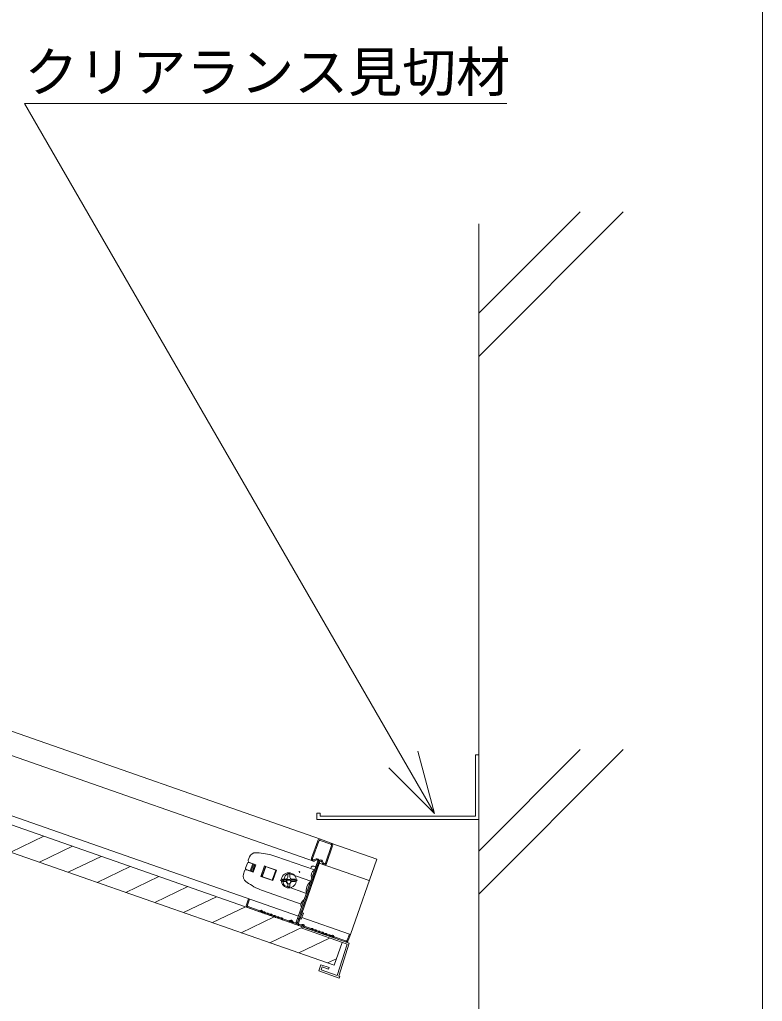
# Model space of a CAD drawing. Units: millimetres, scale not verified. Extents: x -2077 to 2023, y -1433 to 1417.
# Drawn here: x 1678.5 to 2022.6, y 507 to 962.1 of the extents above; entities that cross this region are included whole.
import ezdxf
from ezdxf.enums import TextEntityAlignment as Align

# ---------------------------------------------------------------- set-up
doc = ezdxf.new("R2010")
doc.units = ezdxf.units.MM
doc.header["$LTSCALE"] = 10
for name, color, linetype, lineweight in [('1-0_断面', 7, 'Continuous', 9), ('1-1_寸法', 7, 'Continuous', 9), ('1-2_文字', 7, 'Continuous', 9), ('F-0_図枠', 7, 'Continuous', 9)]:
    doc.layers.add(name, color=color, linetype=linetype, lineweight=lineweight)
doc.styles.add('ＭＳ ゴシック', font='')
doc.styles.get('ＭＳ ゴシック').set_extended_font_data('MS Gothic')

msp = doc.modelspace()

# ---------------------------------------------------------------- linework, layer by layer
at = {"layer": '1-0_断面'}
for p, q in [((1958.13, 872.99), (1891.14, 806)), ((1938.13, 872.99), (1891.14, 826)), ((1891.14, 867.41), (1891.14, 323.2)), ((1817.84, 582.15), (1487.57, 697.74)), ((1815.01, 571.91), (1487.45, 686.55)), ((1831.14, 534.06), (1487.45, 654.35)), ((1824.17, 523.78), (1487.45, 641.63)), ((1807.65, 546.52), (1568.01, 630.39)), ((1958.13, 623.72), (1891.14, 556.73)), ((1938.13, 623.72), (1891.14, 576.73)), ((1674.33, 576.22), (1689.62, 583.59)), ((1687.67, 571.55), (1702.96, 578.91)), ((1823.16, 580.21), (1843.92, 572.95)), ((1701.02, 566.88), (1716.31, 574.24)), ((1784.94, 573.96), (1784.41, 572.45)), ((1787.99, 575.96), (1789.47, 575.85)), ((1797.13, 574.25), (1815.15, 567.94)), ((1714.37, 562.21), (1729.66, 569.57)), ((1783.96, 571.17), (1783.14, 568.81)), ((1784.6, 571.48), (1787.43, 570.49)), ((1784.9, 571.43), (1787.92, 570.37)), ((1786.49, 570.82), (1785.33, 567.52)), ((1786.96, 570.65), (1785.81, 567.35)), ((1787.43, 570.49), (1786.28, 567.19)), ((1787.92, 570.37), (1786.73, 566.97)), ((1792.51, 569.51), (1790.86, 564.79)), ((1814.7, 569.69), (1815.64, 569.36)), ((1840.44, 563.01), (1817.31, 571.1)), ((1831.72, 538.09), (1843.92, 572.95)), ((1727.72, 557.54), (1743.01, 564.9)), ((1782.16, 566.03), (1782.69, 567.54)), ((1783.45, 568.18), (1786.28, 567.19)), ((1783.71, 568.03), (1786.73, 566.97)), ((1801.34, 564.83), (1800.68, 562.94)), ((1802.67, 564.66), (1802.67, 566.12)), ((1803.67, 564.66), (1803.67, 566.12)), ((1804.15, 565.96), (1813.33, 562.75)), ((1741.07, 552.86), (1756.36, 560.23)), ((1783.31, 562.56), (1784.53, 561.73)), ((1799.17, 563.16), (1807.17, 563.16)), ((1800.21, 563.66), (1801.67, 563.66)), ((1800.21, 562.66), (1801.67, 562.66)), ((1811.35, 557.09), (1801.91, 560.39)), ((1802.67, 560.2), (1802.67, 561.66)), ((1803.67, 560.2), (1803.67, 561.66)), ((1804.67, 563.66), (1806.13, 563.66)), ((1804.67, 562.66), (1806.13, 562.66)), ((1754.41, 548.19), (1769.71, 555.55)), ((1791.52, 558.2), (1808.87, 552.13)), ((1767.76, 543.52), (1783.05, 550.88)), ((1781.11, 538.85), (1796.4, 546.21)), ((1808.34, 548.5), (1809.95, 547.94)), ((1808.96, 545.1), (1809.95, 547.94)), ((1794.46, 534.18), (1809.75, 541.54)), ((1807.35, 545.67), (1808.96, 545.1)), ((1809.43, 541.65), (1809.16, 540.9)), ((1831.24, 538.26), (1809.25, 545.95)), ((1831.14, 534.06), (1809.43, 541.65)), ((1830.14, 533.56), (1809.16, 540.9)), ((1807.81, 529.5), (1822.08, 536.38)), ((1827.87, 534.35), (1824.19, 523.85)), ((1830.14, 533.56), (1825.57, 519.05)), ((1831.14, 534.06), (1826.32, 518.79)), ((1818.08, 524), (1817.09, 521.17)), ((1821.86, 522.68), (1818.08, 524)), ((1821.16, 524.83), (1825.22, 526.79)), ((1826.53, 517.87), (1817.09, 521.17)), ((1818.58, 522.98), (1818.11, 521.66)), ((1825.57, 519.05), (1818.11, 521.66)), ((1821.6, 521.93), (1818.58, 522.98)), ((1821.86, 522.68), (1821.6, 521.93)), ((1826.8, 518.62), (1826.32, 518.79)), ((1826.8, 518.62), (1826.53, 517.87))]:
    msp.add_line(p, q, dxfattribs=at)
msp.add_lwpolyline([(1790.64, 564.81), (1790.17, 564.98), (1791.85, 569.79), (1792.32, 569.63)], dxfattribs=at)
for points in [[(1790.64, 564.81), (1795.83, 563), (1797.51, 567.81), (1792.32, 569.63)], [(1790.65, 564.86), (1795.47, 563.17), (1797.12, 567.89), (1792.3, 569.58)]]:
    msp.add_lwpolyline(points, close=True, dxfattribs=at)
for centre, radius in [((1803.17, 563.16), 3.5), ((1803.13, 562.54), 1.06)]:
    msp.add_circle(centre, radius, dxfattribs=at)
for centre, radius, start, end in [((1787.77, 572.97), 3, 85.71, 160.7099), ((1787.22, 545.93), 30, 70.71, 85.71), ((1784.44, 571.01), 0.5, 70.71, 160.7099), ((1785.17, 572.18), 0.8, 160.7099, 250.7099), ((1814.37, 568.74), 1, 70.71, 160.7099), ((1785, 565.04), 3, 160.7099, 235.7099), ((1783.45, 567.28), 0.8, 70.71, 160.7099), ((1783.61, 568.65), 0.5, 160.7099, 250.7099), ((1803.23, 564.17), 2, 62.9535, 160.7099), ((1801.67, 564.66), 1, 270, 0), ((1803.17, 563.16), 3, 80.4059, 99.5941), ((1804.67, 564.66), 1, 180, 270), ((1807.71, 566.83), 0.5, 340.7099, 70.71), ((1816.47, 565.36), 2.9, 119.1014, 204.3128), ((1816.47, 565.36), 2.9, 117.1071, 119.1014), ((1801.43, 586.52), 30, 235.7099, 250.7099), ((1803.17, 563.16), 3, 170.4059, 189.5941), ((1802.57, 562.28), 2, 160.7099, 250.7099), ((1801.67, 561.66), 1, 0, 90), ((1803.17, 563.16), 3, 260.4059, 279.5941), ((1804.67, 561.66), 1, 90, 180), ((1803.17, 563.16), 3, 350.4059, 9.5941), ((1817.27, 558.19), 6.03, 130.8471, 190.5728), ((1811.68, 551.67), 2.9, 117.1071, 204.3128)]:
    msp.add_arc(centre, radius, start, end, dxfattribs=at)
at = {"layer": '1-1_寸法'}
for p, q in [((1891.14, 621.31), (1891.14, 591.31)), ((1816.14, 594.31), (1817.64, 594.31)), ((1816.14, 594.31), (1816.14, 591.31)), ((1817.64, 594.31), (1817.64, 592.81)), ((1889.64, 592.81), (1817.64, 592.81)), ((1891.14, 591.31), (1816.14, 591.31)), ((1816.57, 581.53), (1813.73, 573.42)), ((1814.2, 573.25), (1817.04, 581.37)), ((1817.68, 581.68), (1822.68, 579.93)), ((1817.84, 582.15), (1822.84, 580.4)), ((1820.14, 571.17), (1822.99, 579.29)), ((1823.46, 579.12), (1820.62, 571.01)), ((1816.62, 572.16), (1806.66, 543.68)), ((1817.1, 571.99), (1807.13, 543.52)), ((1816.75, 571.02), (1807.13, 543.52)), ((1817.57, 571.83), (1807.6, 543.35)), ((1814.91, 572.65), (1815.86, 573.1)), ((1815.1, 572.19), (1816.07, 572.65)), ((1818.77, 570.9), (1818.31, 571.87)), ((1819.21, 571.14), (1818.76, 572.09)), ((1783.53, 551.78), (1784.52, 554.61)), ((1785, 554.44), (1784, 551.61)), ((1784.31, 550.97), (1789.72, 549.08)), ((1784.52, 554.61), (1785, 554.44)), ((1784.15, 550.5), (1789.55, 548.61)), ((1790.04, 549.18), (1789.87, 549.09)), ((1790.26, 548.72), (1790.09, 548.64)), ((1790.53, 548.63), (1790.61, 548.46)), ((1791.06, 548.67), (1790.98, 548.85)), ((1791.16, 548.05), (1791.01, 548.1)), ((1791.33, 548.52), (1791.18, 548.57)), ((1792.23, 547.67), (1792.77, 547.49)), ((1792.4, 548.15), (1792.93, 547.96)), ((1794.37, 546.92), (1793.84, 547.11)), ((1794, 547.58), (1794.54, 547.4)), ((1795.98, 546.36), (1795.44, 546.55)), ((1795.61, 547.02), (1796.14, 546.83)), ((1797.21, 546.46), (1797.75, 546.27)), ((1797.04, 545.99), (1797.58, 545.8)), ((1799.19, 545.24), (1798.65, 545.43)), ((1798.81, 545.9), (1799.35, 545.71)), ((1800.25, 544.87), (1802.96, 543.92)), ((1803.14, 544.38), (1800.42, 545.34)), ((1803.48, 544.42), (1803.68, 544.54)), ((1803.94, 544.11), (1803.73, 543.99)), ((1804.52, 543.91), (1804.6, 543.68)), ((1805.07, 543.86), (1804.99, 544.09)), ((1805.15, 543.15), (1805.85, 542.9)), ((1806.02, 543.38), (1805.31, 543.62)), ((1808.45, 542), (1807.74, 542.24)), ((1807.91, 542.72), (1808.61, 542.47)), ((1808.95, 542.5), (1809.16, 542.63)), ((1809.41, 542.2), (1809.21, 542.07)), ((1809.99, 541.99), (1810.08, 541.77)), ((1810.55, 541.94), (1810.46, 542.17)), ((1810.79, 541.71), (1813.51, 540.76)), ((1813.34, 540.28), (1810.64, 541.23)), ((1814.41, 539.91), (1814.95, 539.72)), ((1815.11, 540.19), (1814.58, 540.38)), ((1816.02, 539.35), (1816.55, 539.16)), ((1816.72, 539.63), (1816.18, 539.82)), ((1817.62, 538.79), (1818.16, 538.6)), ((1818.32, 539.07), (1817.79, 539.26)), ((1819.23, 538.23), (1819.76, 538.04)), ((1819.93, 538.51), (1819.39, 538.7)), ((1820.83, 537.66), (1821.37, 537.48)), ((1821.53, 537.95), (1821, 538.14)), ((1822.43, 537.1), (1822.59, 537.05)), ((1822.6, 537.57), (1822.75, 537.52)), ((1822.9, 537.53), (1823.08, 537.61)), ((1823.3, 537.16), (1823.12, 537.08)), ((1823.56, 537.07), (1823.65, 536.9)), ((1824.01, 537.29), (1824.1, 537.11)), ((1829.62, 535.12), (1824.21, 537.01)), ((1831.24, 538.26), (1830.25, 535.42)), ((1830.73, 535.26), (1831.72, 538.09)), ((1831.72, 538.09), (1831.24, 538.26)), ((1831.14, 534.06), (1824.05, 536.54))]:
    msp.add_line(p, q, dxfattribs=at)
msp.add_lwpolyline([(1889.64, 592.81), (1889.64, 621.31), (1891.14, 621.31)], dxfattribs=at)
for centre, radius, start, end in [((1817.51, 581.2), 1, 70.71, 160.7099), ((1817.51, 581.2), 0.5, 70.71, 160.7099), ((1822.51, 579.45), 0.5, 340.7099, 70.71), ((1822.51, 579.45), 1, 340.7099, 70.71), ((1814.67, 573.09), 1, 160.7099, 295.7099), ((1814.67, 573.09), 0.5, 160.7099, 298.5579), ((1816.25, 572.29), 0.9, 340.7099, 115.71), ((1816.25, 572.29), 0.4, 340.7099, 115.71), ((1817.95, 571.7), 0.9, 25.7099, 160.7099), ((1817.95, 571.7), 0.4, 25.7099, 160.7099), ((1819.67, 571.34), 1, 205.7099, 340.7099), ((1819.67, 571.34), 0.5, 202.862, 340.7099), ((1784.48, 551.45), 1, 160.7099, 250.7099), ((1784.48, 551.45), 0.5, 160.7099, 250.7099), ((1789.78, 549.27), 0.7, 250.7099, 295.7099), ((1789.78, 549.27), 0.2, 250.7099, 295.7099), ((1790.35, 548.54), 0.7, 25.7099, 115.71), ((1790.35, 548.54), 0.2, 25.7099, 115.71), ((1791.24, 548.76), 0.7, 205.7099, 250.7099), ((1791.24, 548.76), 0.2, 205.7099, 250.7099), ((1791.39, 548.71), 0.7, 250.7099, 289.6524), ((1791.39, 548.71), 0.2, 250.7099, 289.6524), ((1791.7, 547.86), 0.7, 31.7675, 109.6524), ((1791.7, 547.86), 0.2, 33.8401, 109.6524), ((1792.46, 548.33), 0.7, 211.7675, 250.7099), ((1792.46, 548.33), 0.2, 211.7675, 250.7099), ((1793, 548.15), 0.7, 250.7099, 289.6524), ((1793, 548.15), 0.2, 250.7099, 289.6524), ((1793.3, 547.3), 0.7, 31.7675, 109.6524), ((1793.3, 547.3), 0.2, 31.7675, 107.5798), ((1794.07, 547.77), 0.7, 211.7675, 250.7099), ((1794.07, 547.77), 0.2, 211.7675, 250.7099), ((1794.6, 547.58), 0.7, 250.7099, 289.6524), ((1794.6, 547.58), 0.2, 250.7099, 289.6524), ((1794.91, 546.74), 0.7, 31.7675, 109.6524), ((1794.91, 546.74), 0.2, 31.7675, 107.5798), ((1795.67, 547.21), 0.7, 211.7675, 250.7099), ((1795.67, 547.21), 0.2, 211.7675, 250.7099), ((1796.21, 547.02), 0.7, 250.7099, 289.6524), ((1796.21, 547.02), 0.2, 250.7099, 289.6524), ((1796.51, 546.18), 0.7, 31.7675, 109.6524), ((1796.51, 546.18), 0.2, 31.7675, 107.5798), ((1797.28, 546.65), 0.7, 211.7675, 250.7099), ((1797.28, 546.65), 0.2, 211.7675, 250.7099), ((1797.81, 546.46), 0.2, 250.7099, 289.6524), ((1798.12, 545.61), 0.7, 31.7675, 109.6524), ((1797.81, 546.46), 0.7, 250.7099, 289.6524), ((1798.12, 545.61), 0.2, 31.7675, 107.5798), ((1798.88, 546.09), 0.7, 211.7675, 250.7099), ((1798.88, 546.09), 0.2, 211.7675, 250.7099), ((1799.42, 545.9), 0.7, 250.7099, 289.6524), ((1799.42, 545.9), 0.2, 250.7099, 289.6524), ((1799.72, 545.05), 0.7, 31.7675, 109.6524), ((1799.72, 545.05), 0.2, 31.7675, 107.5798), ((1800.49, 545.53), 0.7, 211.7675, 250.7099), ((1800.49, 545.53), 0.2, 211.7675, 250.7099), ((1803.27, 544.76), 0.9, 250.7099, 300.7099), ((1803.27, 544.76), 0.4, 250.7099, 300.7099), ((1804.14, 543.77), 0.9, 20.7099, 120.71), ((1804.14, 543.77), 0.4, 20.7099, 120.71), ((1805.45, 544), 0.9, 200.7099, 250.7099), ((1805.45, 544), 0.4, 200.7099, 250.7099), ((1806.19, 543.85), 1, 250.7099, 340.7099), ((1806.19, 543.85), 0.5, 250.7099, 340.7099), ((1808.07, 543.19), 1, 160.7099, 250.7099), ((1808.07, 543.19), 0.5, 160.7099, 250.7099), ((1808.75, 542.85), 0.9, 250.7099, 300.7099), ((1808.75, 542.85), 0.4, 250.7099, 300.7099), ((1809.62, 541.85), 0.9, 20.7099, 120.71), ((1809.62, 541.85), 0.4, 20.7099, 120.71), ((1810.92, 542.09), 0.9, 200.7099, 250.7099), ((1810.92, 542.09), 0.4, 200.7099, 250.7099), ((1813.58, 540.94), 0.7, 250.7099, 289.6524), ((1813.58, 540.94), 0.2, 250.7099, 289.6524), ((1813.88, 540.1), 0.7, 31.7675, 109.6524), ((1813.88, 540.1), 0.2, 33.8401, 109.6524), ((1814.64, 540.57), 0.7, 211.7675, 250.7099), ((1814.64, 540.57), 0.2, 211.7675, 250.7099), ((1815.18, 540.38), 0.7, 250.7099, 289.6524), ((1815.18, 540.38), 0.2, 250.7099, 289.6524), ((1815.48, 539.54), 0.7, 31.7675, 109.6524), ((1815.48, 539.54), 0.2, 33.8401, 109.6524), ((1816.25, 540.01), 0.7, 211.7675, 250.7099), ((1816.25, 540.01), 0.2, 211.7675, 250.7099), ((1816.78, 539.82), 0.7, 250.7099, 289.6524), ((1816.78, 539.82), 0.2, 250.7099, 289.6524), ((1817.09, 538.97), 0.7, 31.7675, 109.6524), ((1817.09, 538.97), 0.2, 33.8401, 109.6524), ((1817.85, 539.45), 0.7, 211.7675, 250.7099), ((1817.85, 539.45), 0.2, 211.7675, 250.7099), ((1818.39, 539.26), 0.7, 250.7099, 289.6524), ((1818.39, 539.26), 0.2, 250.7099, 289.6524), ((1818.69, 538.41), 0.7, 31.7675, 109.6524), ((1818.69, 538.41), 0.2, 33.8401, 109.6524), ((1819.46, 538.89), 0.7, 211.7675, 250.7099), ((1819.46, 538.89), 0.2, 211.7675, 250.7099), ((1819.99, 538.7), 0.7, 250.7099, 289.6524), ((1819.99, 538.7), 0.2, 250.7099, 289.6524), ((1820.3, 537.85), 0.7, 31.7675, 109.6524), ((1820.3, 537.85), 0.2, 33.8401, 109.6524), ((1821.06, 538.32), 0.7, 211.7675, 250.7099), ((1821.06, 538.32), 0.2, 211.7675, 250.7099), ((1821.6, 538.14), 0.7, 250.7099, 289.6524), ((1821.6, 538.14), 0.2, 250.7099, 289.6524), ((1821.9, 537.29), 0.7, 31.7675, 109.6524), ((1821.9, 537.29), 0.2, 31.7675, 107.5798), ((1822.67, 537.76), 0.7, 211.7675, 250.7099), ((1822.67, 537.76), 0.2, 211.7675, 250.7099), ((1822.82, 537.71), 0.7, 250.7099, 295.7099), ((1822.82, 537.71), 0.2, 250.7099, 295.7099), ((1823.38, 536.98), 0.7, 25.7099, 115.71), ((1823.38, 536.98), 0.2, 25.7099, 115.71), ((1824.28, 537.2), 0.2, 205.7099, 250.7099), ((1824.28, 537.2), 0.7, 205.7099, 250.7099), ((1829.78, 535.59), 1, 250.7099, 340.7099), ((1829.78, 535.59), 0.5, 250.7099, 340.7099)]:
    msp.add_arc(centre, radius, start, end, dxfattribs=at)
at = {"layer": '1-2_文字'}
for p, q in [((1680.67, 923.19), (1870.69, 594.06)), ((1904.15, 923.19), (1680.67, 923.19)), ((1870.69, 594.06), (1862.93, 623.04)), ((1870.69, 594.06), (1849.48, 615.28))]:
    msp.add_line(p, q, dxfattribs=at)
at = {"layer": 'F-0_図枠'}
msp.add_line((2022.57, -1432.82), (2022.57, 1417.18), dxfattribs=at)

# ---------------------------------------------------------------- texts
at = {"layer": '1-2_文字', "style": 'ＭＳ ゴシック'}
msp.add_text('クリアランス見切材', height=18.33, dxfattribs=at).set_placement((1680.67, 923.19), align=Align.BOTTOM_LEFT)

doc.saveas('drawing.dxf')
